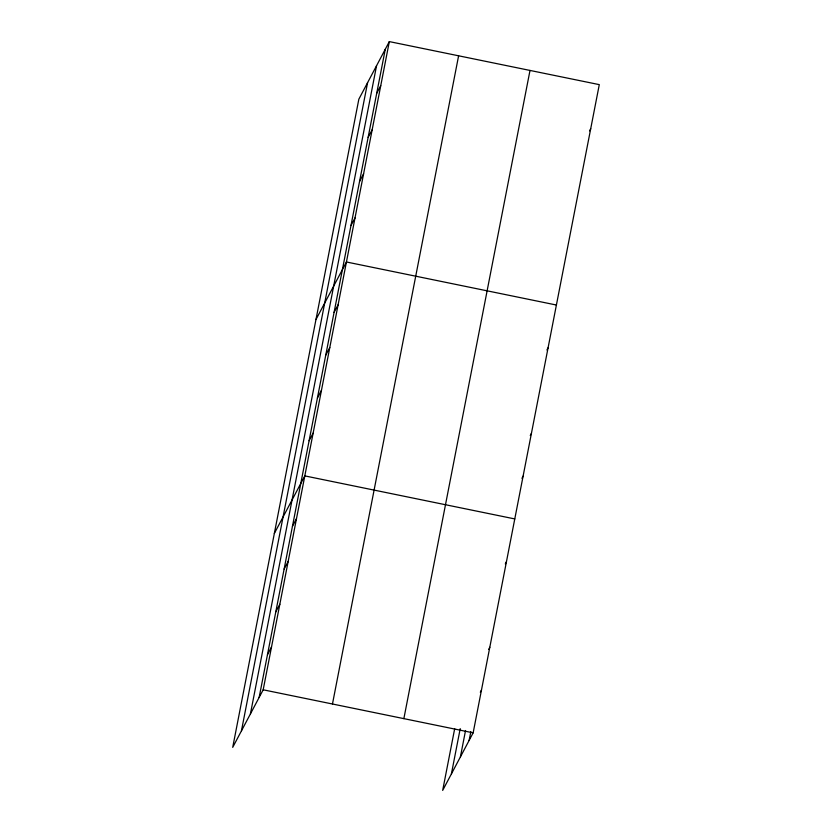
<?xml version="1.0" encoding="UTF-8"?>
<svg xmlns="http://www.w3.org/2000/svg" width="832" height="832" viewBox="0 0 832 832"><rect width="100%" height="100%" fill="white"/><g stroke="black" fill="none" stroke-linecap="round" stroke-linejoin="round"><path stroke-width="1.25" d="M241.436 730.881L367.578 82.68M250.422 713.898L376.563 65.697M259.147 697.424L385.289 49.213M389.324 41.6L358.852 99.164L232.71 747.365L263.182 689.801L389.324 41.6L599.29 84.635L473.148 732.836L442.676 790.4L454.678 728.749M332.467 704.007L458.609 55.806M403.863 718.64L530.005 70.439M451.402 773.916L460.221 728.624M460.398 756.943L465.535 730.517M469.123 740.459L470.839 731.65M376.709 93.298L380.744 85.675M368.139 137.374L372.164 129.761M359.559 181.449L363.594 173.836M350.979 225.524L355.014 217.911M315.962 319.55L346.434 261.986L556.41 305.032M334.079 312.385L338.114 304.772M325.749 355.17L329.784 347.547M317.429 397.946L321.454 390.333M309.098 440.731L313.134 433.118M274.331 533.458L304.803 475.894L514.779 518.929M292.448 526.292L296.483 518.679M284.128 569.078L288.153 561.454M275.798 611.853L279.833 604.24M267.478 654.638L271.502 647.026M589.566 130.894L590.72 128.71M546.926 349.981L548.08 347.807M530.275 435.552L531.43 433.368M521.955 478.327L523.11 476.154M505.305 563.888L506.459 561.714M488.654 649.459L489.809 647.275M480.324 692.234L481.478 690.061M263.182 689.801L473.148 732.836"/></g></svg>
